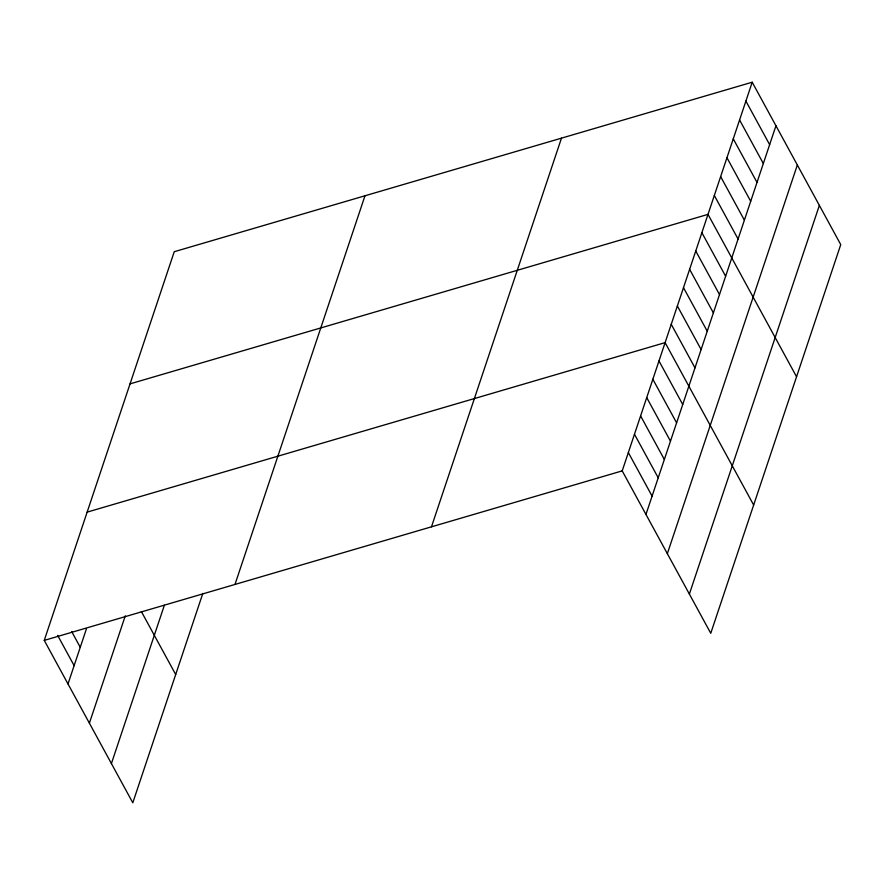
<?xml version="1.0" encoding="UTF-8"?>
<svg xmlns="http://www.w3.org/2000/svg" width="885" height="885" viewBox="0 0 885 885"><rect width="100%" height="100%" fill="white"/><g stroke="black" fill="none" stroke-linecap="round" stroke-linejoin="round"><path stroke-width="1.33" d="M202.831 593.381L132.794 802.783L44.25 640.386L174.245 251.716L752.206 82.216L840.75 244.614L710.755 633.284L622.21 470.886L752.206 82.216M68.001 683.95L86.387 628.981M89.385 723.167L125.272 615.838M111.41 763.567L164.378 605.207M234.979 584.454L364.974 195.784M431.482 526.818L561.477 138.148M645.961 514.451L775.957 125.781M667.345 553.656L797.341 164.997M689.371 594.067L819.366 205.397M130.051 383.869L708.011 214.369L796.555 376.756M87.15 512.127L665.111 342.628L753.655 505.025M44.25 640.386L622.21 470.886M745.9 101.1L769.64 144.653M739.583 119.973L763.335 163.537M733.267 138.856L757.018 182.41M726.95 157.729L750.701 201.293M720.633 176.613L744.385 220.166M714.328 195.485L738.079 239.05M701.882 232.689L725.634 276.253M695.754 251.008L719.505 294.572M689.625 269.328L713.376 312.892M683.497 287.658L707.248 331.211M677.368 305.978L701.119 349.542M671.239 324.297L694.99 367.861M658.982 360.947L682.733 404.511M652.853 379.267L676.605 422.831M646.725 397.597L670.476 441.15M640.596 415.917L664.347 459.481M634.468 434.236L658.219 477.8M628.339 452.567L652.09 496.12M141.357 611.535L175.695 674.525M71.685 631.569L80.258 647.3M57.636 635.375L74.13 665.62"/></g></svg>
